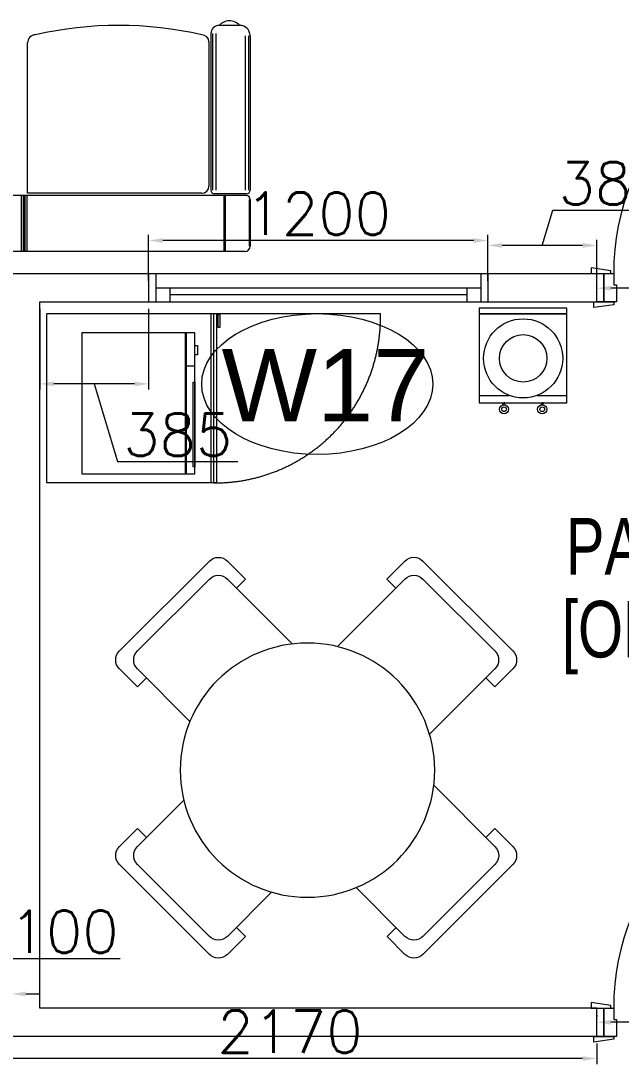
# Model space of a CAD drawing. Header units: millimetres. Extents: x -2143172 to 5255, y -610845 to 279739.
# Drawn here: x -1102154 to -1100030, y -577769 to -574077 of the extents above; entities that cross this region are included whole.
import ezdxf
from ezdxf.enums import TextEntityAlignment as Align

# ---------------------------------------------------------------- set-up
doc = ezdxf.new("R2010")
doc.units = ezdxf.units.MM
doc.header["$LTSCALE"] = 30
doc.linetypes.add('DASHED', pattern=[0.75, 0.5, -0.25])
doc.layers.get('0').update_dxf_attribs({"lineweight": 5})
doc.layers.get('Defpoints').update_dxf_attribs({"lineweight": 5})
for name, color, linetype, lineweight in [('72_EGR_BASE_TEXT', 7, 'Continuous', 5), ('Al Window tag', 5, 'Continuous', 5), ('Aluminum', 7, 'Continuous', 5), ('dims.', 152, 'Continuous', 5), ('LOADING', 163, 'Continuous', 5), ('Walls', 32, 'Continuous', 5)]:
    doc.layers.add(name, color=color, linetype=linetype, lineweight=lineweight)
doc.layers.add('TME-NON MEDICAL FURNITURE', color=242, linetype='Continuous')
doc.layers.add('Wooden Joinery', color=7, linetype='Continuous', lineweight=5, true_color=0x521300)
doc.styles.add('BMED-60', font='ARIALNB.TTF', dxfattribs={"height": 60})
doc.styles.add('SIMPLEX', font='SIMPLEX.shx', dxfattribs={"height": 150})
doc.styles.add('TTLB-A0-JeddahDP$0$swis721', font='swiss.ttf')
doc.styles.add('X3G_ENTITY_9EC9', font='swisscl.ttf', dxfattribs={"height": 0.2})
doc.styles.add('X3G_ENTITY_9F38', font='swisscl.ttf', dxfattribs={"height": 0.2})
doc.dimstyles.new('Buk', dxfattribs={"dimtxt": 150, "dimasz": 50, "dimexe": 20, "dimexo": 25, "dimgap": 20, "dimtad": 1, "dimdec": 0, "dimrnd": 5, "dimdsep": 46, "dimtxsty": 'SIMPLEX', "dimcen": 0, "dimdle": 20, "dimclrd": 256, "dimclre": 256, "dimclrt": 256, "dimadec": 0, "dimazin": 0, "dimtfac": 0.0075, "dimtdec": 0, "dimtmove": 1, "dimatfit": 2, "dimldrblk": 'ARCHTICK', "dimfxl": 1, "dimtolj": 1, "dimtzin": 0, "dimlwd": -1, "dimlwe": -1, "dimarcsym": 0})

# ---------------------------------------------------------------- blocks, each defined once
blk = doc.blocks.new('*D641')
at = {"layer": 'Defpoints', "color": 0, "transparency": 16777216}
for p in [(-1100116.6, -577621.2, 0.1), (-1100116.6, -577621.2), (-1099136.6, -577621.2, 0.1)]:
    blk.add_point(p, dxfattribs=at)
at = {"layer": 'dims.', "linetype": 'Continuous', "transparency": 16777216}
for p, q in [((-1100116.6, -577596.2), (-1100116.6, -577601.2)), ((-1099136.6, -577596.2), (-1099136.6, -577601.2))]:
    blk.add_line(p, q, dxfattribs=at)
at = {"layer": 'dims.', "transparency": 16777216}
blk.add_line((-1099186.6, -577621.2), (-1100066.6, -577621.2), dxfattribs=at)
for points in [[(-1100066.6, -577612.8), (-1100066.6, -577629.5), (-1100116.6, -577621.2)], [(-1099186.6, -577612.8), (-1099186.6, -577629.5), (-1099136.6, -577621.2)]]:
    blk.add_solid(points, dxfattribs=at)
at = {"layer": 'dims.', "transparency": 16777216, "insert": (-1099626.6, -577526.2), "char_height": 150, "attachment_point": 5, "style": 'SIMPLEX'}
blk.add_mtext('\\A1;980', dxfattribs=at)
blk = doc.blocks.new('_ArchTick')
at = {"color": 0, "linetype": 'ByBlock', "const_width": 0.15}
blk.add_lwpolyline([(-0.5, -0.5), (0.5, 0.5)], dxfattribs=at)
blk = doc.blocks.new('*D642')
at = {"layer": 'Defpoints', "color": 0, "transparency": 16777216}
for p in [(-1102286.6, -577671.2, 0.1), (-1100116.6, -577671.2, 0.1), (-1102286.6, -577749.2)]:
    blk.add_point(p, dxfattribs=at)
at = {"layer": 'dims.', "linetype": 'Continuous', "transparency": 16777216}
for p, q in [((-1102286.6, -577696.2), (-1102286.6, -577769.2)), ((-1100116.6, -577696.2), (-1100116.6, -577769.2))]:
    blk.add_line(p, q, dxfattribs=at)
at = {"layer": 'dims.', "transparency": 16777216}
blk.add_line((-1100166.6, -577749.2), (-1102236.6, -577749.2), dxfattribs=at)
for points in [[(-1102236.6, -577740.9), (-1102236.6, -577757.6), (-1102286.6, -577749.2)], [(-1100166.6, -577740.9), (-1100166.6, -577757.6), (-1100116.6, -577749.2)]]:
    blk.add_solid(points, dxfattribs=at)
at = {"layer": 'dims.', "transparency": 16777216, "insert": (-1101201.6, -577654.2), "char_height": 150, "attachment_point": 5, "style": 'SIMPLEX'}
blk.add_mtext('\\A1;2170', dxfattribs=at)
blk = doc.blocks.new('*D643')
at = {"layer": 'Defpoints', "color": 0, "transparency": 16777216}
for p in [(-1102286.6, -577520.8), (-1102286.6, -577571.2, 0.1), (-1102186.6, -577571.2, 0.1)]:
    blk.add_point(p, dxfattribs=at)
at = {"layer": 'dims.', "transparency": 16777216}
for p, q in [((-1102236.6, -577520.8), (-1102199.1, -577395.8)), ((-1102199.1, -577395.8), (-1101801.9, -577395.8)), ((-1102336.6, -577520.8), (-1102386.6, -577520.8)), ((-1102186.6, -577520.8), (-1102286.6, -577520.8)), ((-1102186.6, -577520.8), (-1102286.6, -577520.8)), ((-1102136.6, -577520.8), (-1102086.6, -577520.8))]:
    blk.add_line(p, q, dxfattribs=at)
at = {"layer": 'dims.', "linetype": 'Continuous', "transparency": 16777216}
for p, q in [((-1102286.6, -577546.2), (-1102286.6, -577500.8)), ((-1102186.6, -577546.2), (-1102186.6, -577500.8))]:
    blk.add_line(p, q, dxfattribs=at)
at = {"layer": 'dims.', "transparency": 16777216}
for points in [[(-1102336.6, -577512.5), (-1102336.6, -577529.1), (-1102286.6, -577520.8)], [(-1102136.6, -577512.5), (-1102136.6, -577529.1), (-1102186.6, -577520.8)]]:
    blk.add_solid(points, dxfattribs=at)
at = {"layer": 'dims.', "transparency": 16777216, "insert": (-1102000.5, -577300.8), "char_height": 150, "attachment_point": 5, "style": 'SIMPLEX'}
blk.add_mtext('\\A1;100', dxfattribs=at)
blk = doc.blocks.new('*D649')
at = {"layer": 'Defpoints', "color": 0, "transparency": 16777216}
for p in [(-1100116.6, -575022.8), (-1100116.6, -575041.5, 0.1), (-1099136.6, -575041.5)]:
    blk.add_point(p, dxfattribs=at)
at = {"layer": 'dims.', "linetype": 'Continuous', "transparency": 16777216}
for p, q in [((-1100116.6, -575016.5), (-1100116.6, -575002.8)), ((-1099136.6, -575016.5), (-1099136.6, -575002.8))]:
    blk.add_line(p, q, dxfattribs=at)
at = {"layer": 'dims.', "transparency": 16777216}
blk.add_line((-1099186.6, -575022.8), (-1100066.6, -575022.8), dxfattribs=at)
for points in [[(-1100066.6, -575014.5), (-1100066.6, -575031.2), (-1100116.6, -575022.8)], [(-1099186.6, -575014.5), (-1099186.6, -575031.2), (-1099136.6, -575022.8)]]:
    blk.add_solid(points, dxfattribs=at)
at = {"layer": 'dims.', "transparency": 16777216, "insert": (-1099626.6, -574927.8), "char_height": 150, "attachment_point": 5, "style": 'SIMPLEX'}
blk.add_mtext('\\A1;980', dxfattribs=at)
blk = doc.blocks.new('*D650')
at = {"layer": 'Defpoints', "color": 0, "transparency": 16777216}
for p in [(-1100501.6, -574871.4), (-1100501.6, -575022.8, 0.1), (-1100116.6, -575022.8, 0.1)]:
    blk.add_point(p, dxfattribs=at)
at = {"layer": 'dims.', "transparency": 16777216}
for p, q in [((-1100309.1, -574871.4), (-1100271.6, -574746.4)), ((-1100271.6, -574746.4), (-1099845.9, -574746.4)), ((-1100166.6, -574871.4), (-1100451.6, -574871.4))]:
    blk.add_line(p, q, dxfattribs=at)
at = {"layer": 'dims.', "linetype": 'Continuous', "transparency": 16777216}
for p, q in [((-1100501.6, -574997.8), (-1100501.6, -574851.4)), ((-1100116.6, -574997.8), (-1100116.6, -574851.4))]:
    blk.add_line(p, q, dxfattribs=at)
at = {"layer": 'dims.', "transparency": 16777216}
for points in [[(-1100451.6, -574863.1), (-1100451.6, -574879.7), (-1100501.6, -574871.4)], [(-1100166.6, -574863.1), (-1100166.6, -574879.7), (-1100116.6, -574871.4)]]:
    blk.add_solid(points, dxfattribs=at)
at = {"layer": 'dims.', "transparency": 16777216, "insert": (-1100058.7, -574651.4), "char_height": 150, "attachment_point": 5, "style": 'SIMPLEX'}
blk.add_mtext('\\A1;385', dxfattribs=at)
blk = doc.blocks.new('*D651')
at = {"layer": 'Defpoints', "color": 0, "transparency": 16777216}
for p in [(-1101701.6, -574854), (-1101701.6, -575022.8, 0.1), (-1100501.6, -575022.8, 0.1)]:
    blk.add_point(p, dxfattribs=at)
at = {"layer": 'dims.', "linetype": 'Continuous', "transparency": 16777216}
for p, q in [((-1101701.6, -574997.8), (-1101701.6, -574834)), ((-1100501.6, -574997.8), (-1100501.6, -574834))]:
    blk.add_line(p, q, dxfattribs=at)
at = {"layer": 'dims.', "transparency": 16777216}
blk.add_line((-1100551.6, -574854), (-1101651.6, -574854), dxfattribs=at)
for points in [[(-1101651.6, -574845.7), (-1101651.6, -574862.4), (-1101701.6, -574854)], [(-1100551.6, -574845.7), (-1100551.6, -574862.4), (-1100501.6, -574854)]]:
    blk.add_solid(points, dxfattribs=at)
at = {"layer": 'dims.', "transparency": 16777216, "insert": (-1101101.6, -574759), "char_height": 150, "attachment_point": 5, "style": 'SIMPLEX'}
blk.add_mtext('\\A1;1200', dxfattribs=at)
blk = doc.blocks.new('*D652')
at = {"layer": 'Defpoints', "color": 0, "transparency": 16777216}
for p in [(-1102086.6, -575071.2, 0.1), (-1101701.6, -575071.2, 0.1), (-1102086.6, -575361.5)]:
    blk.add_point(p, dxfattribs=at)
at = {"layer": 'dims.', "linetype": 'Continuous', "transparency": 16777216}
for p, q in [((-1102086.6, -575096.2), (-1102086.6, -575381.5)), ((-1101701.6, -575096.2), (-1101701.6, -575381.5))]:
    blk.add_line(p, q, dxfattribs=at)
at = {"layer": 'dims.', "transparency": 16777216}
for p, q in [((-1101751.6, -575361.5), (-1102036.6, -575361.5)), ((-1101894.1, -575361.5), (-1101811.6, -575636.5)), ((-1101811.6, -575636.5), (-1101385.9, -575636.5))]:
    blk.add_line(p, q, dxfattribs=at)
for points in [[(-1102036.6, -575353.1), (-1102036.6, -575369.8), (-1102086.6, -575361.5)], [(-1101751.6, -575353.1), (-1101751.6, -575369.8), (-1101701.6, -575361.5)]]:
    blk.add_solid(points, dxfattribs=at)
at = {"layer": 'dims.', "transparency": 16777216, "insert": (-1101598.7, -575541.5), "char_height": 150, "attachment_point": 5, "style": 'SIMPLEX'}
blk.add_mtext('\\A1;385', dxfattribs=at)
blk = doc.blocks.new('A$C72370EFE')
at = {"layer": 'Wooden Joinery'}
for p, q in [((-0.01, -0.03), (-0.01, -0.07)), ((0, -0.03), (-0.01, -0.03)), ((0.04, -0.03), (0.05, -0.03)), ((0.05, -0.03), (0.05, -0.07)), ((-0.05, -0.07), (-0.05, -0.16)), ((-0.03, -0.07), (-0.03, -0.16)), ((-0.01, -0.04), (-0.02, -0.04)), ((-0.01, -0.06), (-0.02, -0.06)), ((0, -0.07), (-0.01, -0.07)), ((0.04, -0.07), (0.05, -0.07)), ((0.05, -0.04), (0.06, -0.04)), ((0.05, -0.06), (0.06, -0.06)), ((0.07, -0.07), (0.07, -0.16)), ((0.09, -0.07), (0.09, -0.16)), ((-0.01, -0.17), (-0.02, -0.17)), ((-0.01, -0.17), (-0.01, -0.19)), ((0.05, -0.17), (0.06, -0.17)), ((0.05, -0.17), (0.05, -0.19)), ((-0.01, -0.19), (-0.02, -0.19)), ((0.05, -0.19), (0.06, -0.19))]:
    blk.add_line(p, q, dxfattribs=at)
for centre, radius, start, end in [((-0.02, -0.07), 0.03, 90, 180), ((-0.02, -0.07), 0.01, 90, 180), ((0.06, -0.07), 0.03, 0, 90), ((0.06, -0.07), 0.01, 0, 90), ((-0.02, -0.16), 0.03, 180, 270), ((-0.02, -0.16), 0.01, 180, 270), ((0.06, -0.16), 0.01, 270, 0), ((0.06, -0.16), 0.03, 270, 0)]:
    blk.add_arc(centre, radius, start, end, dxfattribs=at)
blk = doc.blocks.new('A$C5DAD61B4')
at = {"layer": 'Wooden Joinery'}
for points in [[(80, 959.1), (80, 969.1), (10, 979.1), (10, 959.1)], [(940, 959.1), (940, 969.1), (1010, 979.1), (1010, 959.1)], [(70, 859.1), (70, 849.1), (0, 839.1), (0, 859.1)], [(120, 859.1), (120, 0), (80, 0), (80, 859.1)], [(950, 859.1), (950, 849.1), (1020, 839.1), (1020, 859.1)]]:
    blk.add_lwpolyline(points, close=True, dxfattribs=at)
for points in [[(45, 859.1), (45, 959.1), (20, 959.1), (20, 859.1), (45, 859.1)], [(45, 859.1), (80, 859.1), (80, 899.1), (90, 899.1), (90, 959.1), (45, 959.1), (45, 859.1)], [(975, 859.1), (940, 859.1), (940, 899.1), (930, 899.1), (930, 959.1), (975, 959.1), (975, 859.1)], [(975, 859.1), (975, 959.1), (1000, 959.1), (1000, 859.1), (975, 859.1)]]:
    blk.add_lwpolyline(points, dxfattribs=at)
blk.add_arc((80, 859.1), 860, 272.666, 0, dxfattribs=at)
at = {"layer": 'Wooden Joinery', "xscale": 999.9999999998854, "yscale": 999.9999999998854, "zscale": 999.9999999998854, "rotation": 180}
blk.add_blockref('A$C72370EFE', (120, 0), dxfattribs=at)
blk = doc.blocks.new('A$C37be4daf')
at = {"layer": 'Aluminum', "color": 5}
for p, q in [((1416, 598.2), (216, 598.2)), ((241, 498.2), (241, 598.2)), ((291, 548.2), (291, 598.2)), ((1341, 548.2), (1341, 598.2)), ((1391, 498.2), (1391, 598.2)), ((291, 573.2), (1341, 573.2)), ((1391, 548.2), (241, 548.2)), ((1416, 498.2), (216, 498.2))]:
    blk.add_line(p, q, dxfattribs=at)
at = {"layer": 'Walls'}
for p, q in [((216, 498.2), (216, 598.2)), ((1416, 498.2), (1416, 598.2))]:
    blk.add_line(p, q, dxfattribs=at)
blk = doc.blocks.new('A$C5CCD2EA3')
at = {"layer": 'Al Window tag'}
blk.add_ellipse((0, 0), major_axis=(408.6, 0), ratio=0.610025, dxfattribs=at)
at = {"layer": 'Al Window tag', "insert": (-338.2, 123.8, 0), "char_height": 256, "attachment_point": 1, "style": 'TTLB-A0-JeddahDP$0$swis721'}
blk.add_mtext_dynamic_manual_height_columns('W17', width=1569.457, gutter_width=9406.5, heights=[480.3], dxfattribs=at)
blk = doc.blocks.new('GF21008-P')
at = {"layer": 'LOADING'}
for p, q in [((-0.7709, 0), (0.7906, 0)), ((-0.7019, -0.1974), (-0.7019, 0)), ((-0.6994, -0.1974), (-0.6994, 0)), ((-0.6968, -0.1974), (-0.6968, 0)), ((0, -0.1974), (0, 0)), ((0.0069, -0.1974), (0.0069, 0)), ((0.0099, -0.1974), (0.0099, 0)), ((0.0128, -0.1974), (0.0128, 0)), ((0.0197, -0.1974), (0.0197, 0)), ((-0.79, -0.1841), (-0.79, -0.0191)), ((-0.7866, -0.1841), (-0.7866, -0.0191)), ((-0.79, -0.7634), (-0.79, -0.217)), ((-0.784, -0.7634), (-0.784, -0.217)), ((-0.7767, -0.1974), (0.7964, -0.1974)), ((-0.7767, -0.2037), (-0.6644, -0.2037)), ((-0.7722, -0.7634), (-0.7722, -0.217)), ((-0.6689, -0.7712), (-0.6689, -0.217)), ((-0.6571, -0.7712), (-0.6571, -0.217)), ((-0.6512, -0.7712), (-0.6512, -0.217)), ((-0.6191, -0.2059), (-0.0026, -0.2059)), ((-0.0026, -0.2059), (-0.0026, -0.7385)), ((-0.6444, -0.7413), (-0.6444, -0.2312)), ((-0.7533, -0.8), (-0.68, -0.8))]:
    blk.add_line(p, q, dxfattribs=at)
for centre, radius, start, end in [((-0.7709, -0.0191), 0.0191, 90, 180), ((-0.7767, -0.1841), 0.0133, 180, 270), ((-0.7767, -0.217), 0.0133, 90, 180), ((-0.6644, -0.217), 0.0133, 0, 90), ((-0.6191, -0.2312), 0.0253, 90, 180), ((-0.7533, -0.7634), 0.0366, 180, 270), ((-0.68, -0.7712), 0.0288, 270, 0), ((-0.6191, -0.7413), 0.0253, 180, 270), ((-0.3249, 0.51), 1.31, 257.0217, 282.9783), ((-0.0307, -0.7385), 0.0281, 270, 0), ((-0.7167, -0.7662), 0.0499, 222.6462, 317.3538)]:
    blk.add_arc(centre, radius, start, end, dxfattribs=at)
blk = doc.blocks.new('lounge table-4 chairs')
at = {"layer": 'LOADING'}
for p, q in [((-973434, -933254.3), (-973115.8, -932936.1)), ((-973052.1, -932936.1), (-972988.5, -932999.8)), ((-972423.8, -932936.2), (-972487.4, -932999.8)), ((-972360.1, -932936.2), (-972041.9, -933254.4)), ((-973370.3, -933254.3), (-973115.8, -932999.8)), ((-973052.1, -932999.8), (-972813.1, -933238.8)), ((-973020.3, -933031.6), (-972988.5, -932999.8)), ((-972653.4, -933229.4), (-972423.8, -932999.8)), ((-972487.4, -932999.8), (-972455.6, -933031.6)), ((-972360.1, -932999.8), (-972105.6, -933254.4)), ((-973434, -933318), (-973370.3, -933381.6)), ((-973138.9, -933549.4), (-973370.3, -933318)), ((-972105.6, -933318), (-972291.5, -933503.9)), ((-972041.9, -933318), (-972105.6, -933381.6)), ((-973370.3, -933381.6), (-973338.5, -933349.8)), ((-972137.4, -933349.8), (-972105.6, -933381.6)), ((-973370.4, -933946.3), (-973154, -933729.9)), ((-972269.8, -933782.2), (-972105.6, -933946.4)), ((-973434, -933946.3), (-973370.4, -933882.7)), ((-973338.6, -933914.5), (-973370.4, -933882.7)), ((-972105.6, -933882.7), (-972137.4, -933914.6)), ((-972042, -933946.4), (-972105.6, -933882.7)), ((-973115.8, -934328.2), (-973434, -934010)), ((-973115.8, -934264.5), (-973370.4, -934010)), ((-972042, -934010), (-972360.2, -934328.2)), ((-972105.6, -934010), (-972360.2, -934264.6)), ((-972879.5, -934091.9), (-973052.2, -934264.5)), ((-972423.8, -934264.6), (-972580.4, -934108)), ((-972988.6, -934264.5), (-973020.4, -934232.7)), ((-972455.6, -934232.8), (-972487.5, -934264.6)), ((-973052.2, -934328.2), (-972988.6, -934264.5)), ((-972423.8, -934328.2), (-972487.5, -934264.6))]:
    blk.add_line(p, q, dxfattribs=at)
blk.add_circle((-972707.2, -933676.2), 450, dxfattribs=at)
for centre, start, end in [((-973084, -932967.9), 45, 135), ((-972392, -932968), 45, 135), ((-973084, -933031.6), 45, 135), ((-972392, -933031.6), 45, 135), ((-973402.2, -933286.1), 135, 225), ((-973338.5, -933286.1), 135, 225), ((-972137.4, -933286.2), 315, 45), ((-972073.8, -933286.2), 315, 45), ((-973402.2, -933978.2), 135, 225), ((-973338.6, -933978.2), 135, 225), ((-972137.4, -933978.2), 315, 45), ((-972073.8, -933978.2), 315, 45), ((-973084, -934232.7), 225, 315), ((-972392, -934232.8), 225, 315), ((-973084, -934296.3), 225, 315), ((-972392, -934296.4), 225, 315)]:
    blk.add_arc(centre, 45, start, end, dxfattribs=at)
at = {"layer": 'LOADING', "style": 'BMED-60'}
blk.add_attdef('NMF0036', text='', height=60, dxfattribs=at).set_placement((-972707.2, -933676.2), align=Align.MIDDLE_CENTER)
blk = doc.blocks.new('MICROWAVE')
at = {"layer": 'LOADING'}
for p, q in [((35.6883, -3.5368), (35.7218, -3.5368)), ((35.6883, -3.5463), (35.6883, -3.5368)), ((35.7218, -3.5368), (35.7218, -3.5463)), ((35.6435, -3.5463), (35.6435, -3.9463)), ((36.1435, -3.5463), (35.6435, -3.5463)), ((35.6435, -3.5771), (36.1435, -3.5771)), ((35.6435, -3.5783), (36.1435, -3.5783)), ((35.6435, -3.5796), (36.1435, -3.5796)), ((35.6435, -3.5808), (36.1435, -3.5808)), ((35.7218, -3.5463), (35.6883, -3.5463)), ((35.7624, -3.5463), (35.7624, -3.5771)), ((35.818, -3.5463), (36.1181, -3.5463)), ((35.818, -3.5523), (35.818, -3.5463)), ((36.1181, -3.5523), (35.818, -3.5523)), ((36.1181, -3.5463), (36.1181, -3.5523)), ((36.1435, -3.9463), (36.1435, -3.5463)), ((35.6435, -3.9463), (36.1435, -3.9463))]:
    blk.add_line(p, q, dxfattribs=at)
blk = doc.blocks.new('UNDER COUNTER FRIDGE')
at = {"layer": 'LOADING', "ltscale": 10}
blk.add_line((35.575, -3.49), (35.575, -2.89), dxfattribs=at)
at = {"layer": 'LOADING'}
for p, q in [((35.575, -3.47), (36.175, -3.47)), ((35.575, -4.07), (35.575, -3.47)), ((36.175, -3.47), (36.175, -4.07)), ((35.575, -3.48), (36.175, -3.48)), ((35.575, -3.49), (36.175, -3.49)), ((36.175, -4.07), (35.575, -4.07))]:
    blk.add_line(p, q, dxfattribs=at)
for points in [[(35.58, -3.4648), (35.6243, -3.4648), (35.6243, -3.4564), (35.58, -3.4564)], [(35.58, -3.47), (35.6031, -3.47), (35.6031, -3.4648), (35.58, -3.4648)]]:
    blk.add_lwpolyline(points, close=True, dxfattribs=at)
at = {"layer": 'LOADING', "linetype": 'DASHED', "ltscale": 10}
blk.add_arc((35.5899, -3.475), 0.5852, 359.5104, 91.4525, dxfattribs=at)
blk = doc.blocks.new('WATER DISPENSER1')
at = {"layer": 'LOADING'}
for p, q in [((39.296, -0.3448), (39.1904, -0.3448)), ((39.5004, -0.3448), (39.3949, -0.3448))]:
    blk.add_line(p, q, dxfattribs=at)
blk.add_lwpolyline([(39.5004, -0.6333), (39.5004, -0.3183), (39.1904, -0.3183), (39.1904, -0.6333), (39.5004, -0.6333)], dxfattribs=at)
for points in [[(39.2749, -0.3183), (39.278, -0.3183), (39.278, -0.3118), (39.2749, -0.3118)], [(39.281, -0.3183), (39.278, -0.3183), (39.278, -0.3118), (39.281, -0.3118)], [(39.4098, -0.3183), (39.4129, -0.3183), (39.4129, -0.3118), (39.4098, -0.3118)], [(39.416, -0.3183), (39.4129, -0.3183), (39.4129, -0.3118), (39.416, -0.3118)], [(39.5004, -0.6333), (39.1904, -0.6333), (39.1904, -0.6529), (39.5004, -0.6529)]]:
    blk.add_lwpolyline(points, close=True, dxfattribs=at)
for centre, radius in [((39.278, -0.2956), 0.0161), ((39.278, -0.2956), 0.00834), ((39.4129, -0.2956), 0.0161), ((39.4129, -0.2956), 0.00834), ((39.3454, -0.4758), 0.14), ((39.3454, -0.4758), 0.084)]:
    blk.add_circle(centre, radius, dxfattribs=at)

msp = doc.modelspace()

# ---------------------------------------------------------------- linework, layer by layer
at = {"layer": 'Walls'}
for p, q in [((-1103982.6, -574971.2, 0.2), (-1100116.6, -574971.2, 0.2)), ((-1100116.6, -575071.2, 0.2), (-1100116.6, -574971.2, 0.2)), ((-1102086.6, -577571.2, 0.2), (-1102086.6, -575071.2, 0.2)), ((-1102086.6, -575071.2, 0.2), (-1100116.6, -575071.2, 0.2)), ((-1100116.6, -577571.2, 0.2), (-1102086.6, -577571.2, 0.2)), ((-1100116.6, -577671.2, 0.2), (-1100116.6, -577571.2, 0.2)), ((-1100116.6, -577671.2, 0.2), (-1102286.6, -577671.2, 0.2))]:
    msp.add_line(p, q, dxfattribs=at)

# ---------------------------------------------------------------- block references
at = {"rotation": 180}
msp.add_blockref('A$C37be4daf', (-1100285.6, -574473, 0.2), dxfattribs=at)
at = {"layer": 'Al Window tag'}
msp.add_blockref('A$C5CCD2EA3', (-1101105.3, -575362.2, -0.4), dxfattribs=at)
at = {"layer": 'LOADING', "xscale": 1000, "yscale": 1000, "zscale": 1000}
for name, p, rotation in [('UNDER COUNTER FRIDGE', (-1097991.7, -539536.9, 0.1), 270), ('WATER DISPENSER1', (-1061031.5, -575747, 0.2), 179.9999999999999), ('MICROWAVE', (-1097991.7, -539536.9, 0.1), 270)]:
    msp.add_blockref(name, p, dxfattribs=dict(at, rotation=rotation))
at = {"layer": 'TME-NON MEDICAL FURNITURE', "xscale": 1000, "yscale": 1000, "zscale": 1000, "rotation": 179.9999999998383}
msp.add_blockref('GF21008-P', (-1102132.6, -574892.7, 0.1), dxfattribs=at)
at = {"layer": 'TME-NON MEDICAL FURNITURE', "color": 1, "xscale": -1}
msp.add_blockref('lounge table-4 chairs', (-2073847, 356947.5, 0.2), dxfattribs=at)
at = {"layer": 'Wooden Joinery', "rotation": 180}
for p in [(-1099116.6, -574112.2, 0.2), (-1099116.6, -576712.2, 0.2)]:
    msp.add_blockref('A$C5DAD61B4', p, dxfattribs=at)

# ---------------------------------------------------------------- texts
at = {"layer": '72_EGR_BASE_TEXT', "char_height": 200, "attachment_point": 2}
for s, insert, style in [('PANTRY', (-1099810.2, -575836.4, 0.4), 'X3G_ENTITY_9EC9'), ('[OPDF75]', (-1099784.2, -576129.7, 0.5), 'X3G_ENTITY_9F38')]:
    msp.add_mtext(s, dxfattribs=dict(at, insert=insert, style=style))

# ---------------------------------------------------------------- dimensions: what is measured, and where the dimension line sits
at = {"layer": 'dims.'}
for base, p1, p2, picture, middle in [((-1100501.6, -574871.4, 0.1), (-1100116.6, -575022.8, 0.2), (-1100501.6, -575022.8, 0.2), '*D650', (-1100251.6, -574651.4, 0.1)), ((-1101701.6, -574854, 0.1), (-1100501.6, -575022.8, 0.2), (-1101701.6, -575022.8, 0.2), '*D651', (-1101101.6, -574759, 0.1)), ((-1100116.6, -575022.8, 0.1), (-1099136.6, -575041.5, 0.1), (-1100116.6, -575041.5, 0.2), '*D649', (-1099626.6, -574927.8, 0.1)), ((-1102086.6, -575361.5, 0.1), (-1101701.6, -575071.2, 0.2), (-1102086.6, -575071.2, 0.2), '*D652', (-1101791.6, -575541.5, 0.1)), ((-1102286.6, -577520.8, 0.1), (-1102186.6, -577571.2, 0.2), (-1102286.6, -577571.2, 0.2), '*D643', (-1102179.1, -577300.8, 0.1)), ((-1100116.6, -577621.2, 0.1), (-1099136.6, -577621.2, 0.2), (-1100116.6, -577621.2, 0.2), '*D641', (-1099626.6, -577526.2, 0.1)), ((-1102286.6, -577749.2, 0.1), (-1100116.6, -577671.2, 0.2), (-1102286.6, -577671.2, 0.2), '*D642', (-1101201.6, -577654.2, 0.1))]:
    dim = msp.add_linear_dim(base=base, p1=p1, p2=p2, dimstyle='Buk', dxfattribs=at)
    dim.commit()
    dim.dimension.update_dxf_attribs({"geometry": picture, "text_midpoint": middle})

doc.saveas('drawing.dxf')
